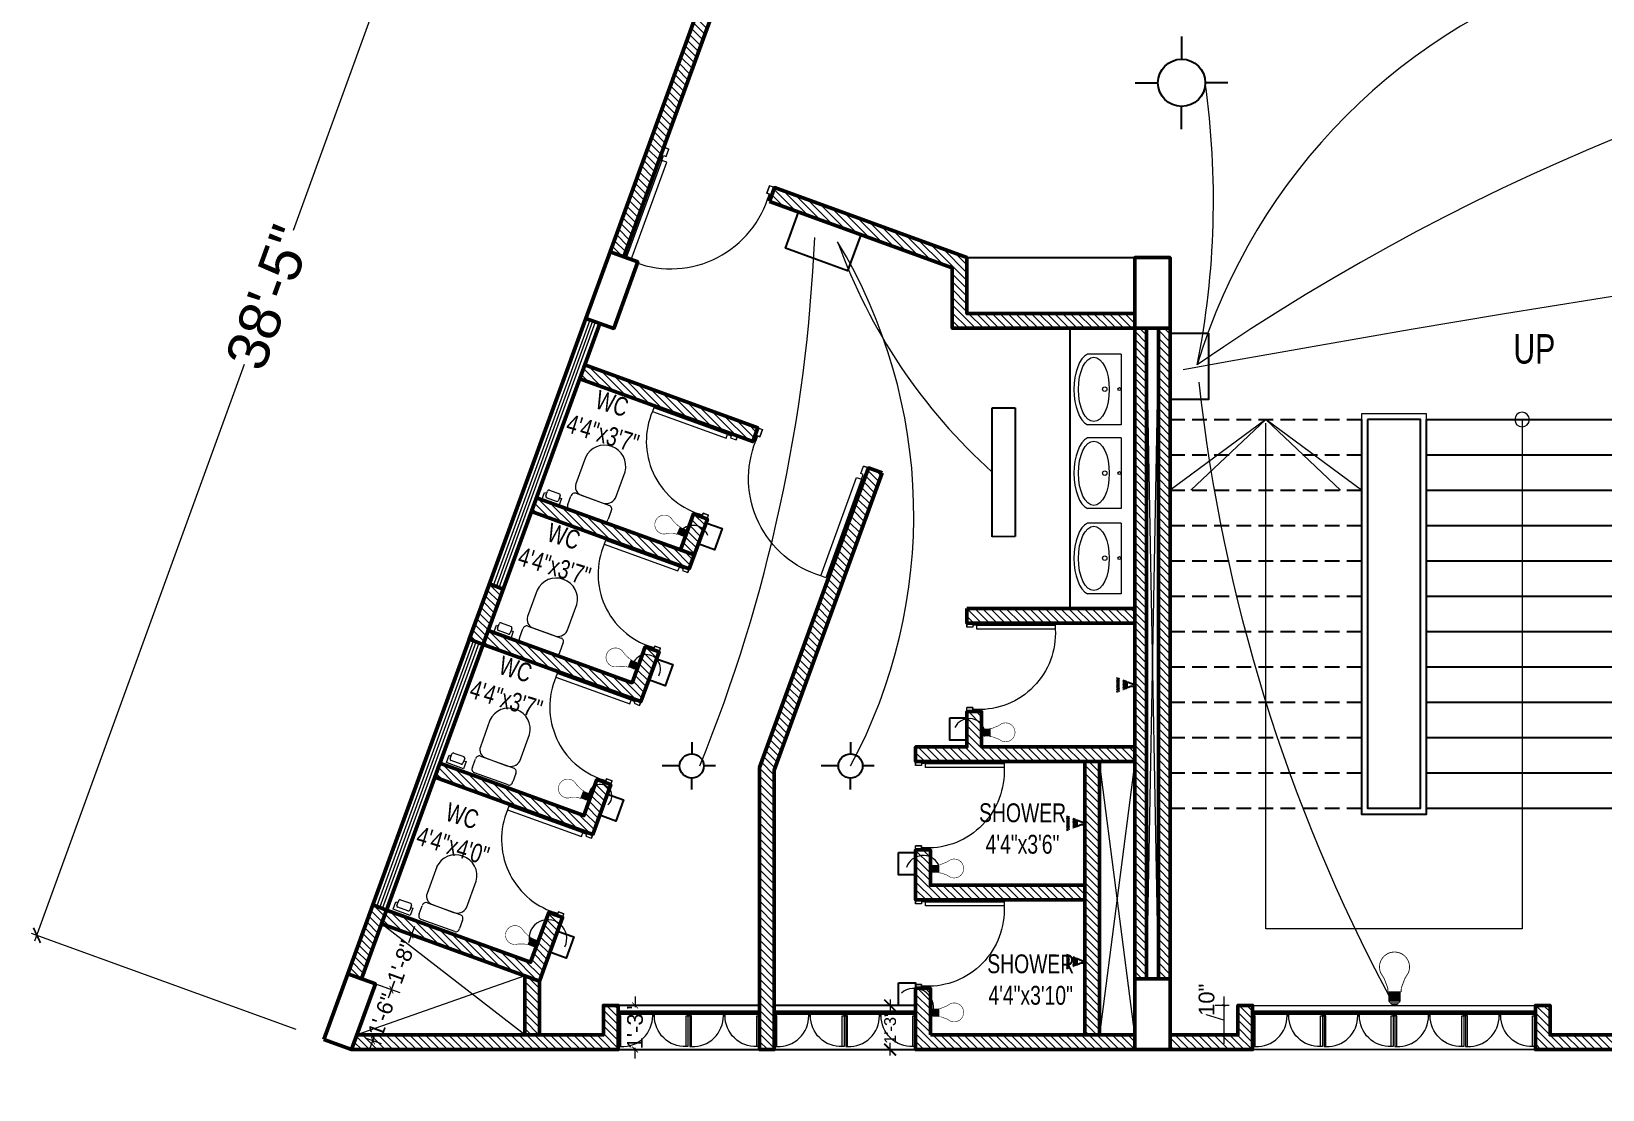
# Model space of a CAD drawing. Header units: inches. Extents: x -20263 to 10253, y -4567 to 3195.
# Drawn here: x -10883 to -10350, y 55 to 415 of the extents above; entities that cross this region are included whole.
import ezdxf

# ---------------------------------------------------------------- set-up
doc = ezdxf.new("R2010")
doc.units = ezdxf.units.IN
doc.header["$MEASUREMENT"] = 0
doc.linetypes.add('DASHED2', pattern=[0.375, 0.25, -0.125])
for name, color, linetype, lineweight in [('A-TEXT', 7, 'Continuous', 5), ('ar-DOOR-WOOD', 44, 'Continuous', 0), ('Dimension', 18, 'Continuous', 9), ('illustr-TOILET FIXTURE', 171, 'Continuous', 0), ('light wiring', 1, 'Continuous', 5), ('Main Wall', 250, 'Continuous', 13), ('window', 160, 'Continuous', 9)]:
    doc.layers.add(name, color=color, linetype=linetype, lineweight=lineweight)
for name, color, linetype in [('BOX', 7, 'Continuous'), ('Electrical Installation', 50, 'Continuous'), ('plug ins', 7, 'Continuous')]:
    doc.layers.add(name, color=color, linetype=linetype)
doc.layers.add('hatch brick', color=32, linetype='Continuous', lineweight=0, transparency=0.4)
doc.styles.add('SIMPLE', font='romantic.ttf')
doc.styles.get("Standard").update_dxf_attribs({"font": 'arial.ttf'})
doc.dimstyles.new('Architectural', dxfattribs={"dimtxt": 14, "dimasz": 4, "dimexe": 2, "dimexo": 10, "dimgap": 0.09, "dimtad": 0, "dimdec": 0, "dimzin": 0, "dimdsep": 46, "dimlunit": 4, "dimtxsty": 'Standard', "dimblk": 'ARCHTICK', "dimcen": 0.09, "dimdle": 2, "dimclrd": 256, "dimclre": 256, "dimclrt": 256, "dimadec": 0, "dimazin": 0, "dimtfac": 1, "dimtdec": 0, "dimtofl": 0, "dimtmove": 1, "dimatfit": 2, "dimfxl": 12, "dimtolj": 1, "dimtzin": 0, "dimlwd": -1, "dimlwe": -1, "dimarcsym": 0})
doc.dimstyles.new('Architectural small', dxfattribs={"dimtxt": 8, "dimasz": 2, "dimexe": 3, "dimexo": 3, "dimgap": 0.09, "dimtad": 0, "dimdec": 0, "dimzin": 0, "dimdsep": 46, "dimlunit": 4, "dimtxsty": 'Standard', "dimblk": 'ARCHTICK', "dimcen": 0.09, "dimdle": 3, "dimclrd": 6, "dimclre": 6, "dimclrt": 5, "dimadec": 0, "dimazin": 0, "dimtfac": 1, "dimtdec": 0, "dimtofl": 0, "dimtmove": 1, "dimatfit": 2, "dimfxl": 12, "dimtolj": 1, "dimtzin": 0, "dimlwd": 18, "dimlwe": 18, "dimarcsym": 0})

# ---------------------------------------------------------------- blocks, each defined once
blk = doc.blocks.new('_ArchTick')
at = {"color": 0, "linetype": 'ByBlock', "const_width": 0.15}
blk.add_lwpolyline([(-0.5, -0.5), (0.5, 0.5)], dxfattribs=at)
blk = doc.blocks.new('*D153')
at = {"layer": 'Defpoints', "color": 0, "transparency": 16777216}
for p in [(-10626.23, 505.57), (-10881.07, 107.56), (-10783.65, 72.18)]:
    blk.add_point(p, dxfattribs=at)
at = {"layer": 'Dimension', "transparency": 16777216}
for p, q in [((-10722.96, 542.84), (-10794.11, 346.94)), ((-10635.63, 508.99), (-10725.52, 541.64)), ((-10881.75, 105.68), (-10810.59, 301.58)), ((-10793.05, 75.59), (-10882.95, 108.24))]:
    blk.add_line(p, q, dxfattribs=at)
at = {"layer": 'Dimension', "transparency": 16777216, "xscale": 4, "yscale": 4, "zscale": 4}
for p, rotation in [((-10723.64, 540.96), 70.0371155130217), ((-10881.07, 107.56), 250.0371155130217)]:
    blk.add_blockref('_ArchTick', p, dxfattribs=dict(at, rotation=rotation))
at = {"layer": 'Dimension', "transparency": 16777216, "insert": (-10802.35, 324.26), "char_height": 14, "attachment_point": 5, "rotation": 70.0371}
blk.add_mtext('\\A1;38\'-5"', dxfattribs=at)
blk = doc.blocks.new('*D158')
at = {"layer": 'Defpoints', "color": 0, "transparency": 16777216}
for p in [(-10473.33, 83.76), (-10478.08, 73.76), (-10473.33, 73.76)]:
    blk.add_point(p, dxfattribs=at)
at = {"layer": 'Dimension', "color": 6, "lineweight": 18, "transparency": 16777216}
for p, q in [((-10478.08, 86.76), (-10478.08, 70.76)), ((-10483.94, 80.52), (-10483.94, 80.7)), ((-10478.08, 78.76), (-10483.94, 80.52)), ((-10476.33, 83.76), (-10481.08, 83.76)), ((-10476.33, 73.76), (-10481.08, 73.76))]:
    blk.add_line(p, q, dxfattribs=at)
for p, rotation in [((-10478.08, 83.76), 90), ((-10478.08, 73.76), 270)]:
    blk.add_blockref('_ArchTick', p, dxfattribs=dict(at, rotation=rotation))
at = {"layer": 'Dimension', "color": 5, "transparency": 16777216, "insert": (-10483.94, 85.67), "char_height": 8, "attachment_point": 5, "rotation": 90}
blk.add_mtext('\\A1;{\\H0.66667x;10"}', dxfattribs=at)
blk = doc.blocks.new('*D159')
at = {"layer": 'Defpoints', "color": 0, "transparency": 16777216}
for p in [(-10766.14, 91.09), (-10760.72, 89.12), (-10772.43, 73.76)]:
    blk.add_point(p, dxfattribs=at)
at = {"layer": 'Dimension', "color": 6, "lineweight": 18, "transparency": 16777216}
for p, q in [((-10759.69, 91.94), (-10761.5, 86.97)), ((-10763.32, 90.07), (-10757.9, 88.1)), ((-10769.61, 72.74), (-10764.19, 70.77)), ((-10768.03, 68.97), (-10766.23, 73.94))]:
    blk.add_line(p, q, dxfattribs=at)
at = {"layer": 'Dimension', "color": 6, "lineweight": 18, "transparency": 16777216, "xscale": 2, "yscale": 2, "zscale": 2}
for p, rotation in [((-10760.72, 89.12), 70.03895655909592), ((-10767.01, 71.79), 250.0389565590959)]:
    blk.add_blockref('_ArchTick', p, dxfattribs=dict(at, rotation=rotation))
at = {"layer": 'Dimension', "color": 5, "transparency": 16777216, "insert": (-10763.86, 80.46), "char_height": 8, "attachment_point": 5, "rotation": 70.039}
blk.add_mtext('\\A1;{\\H0.66667x;1\'-6"}', dxfattribs=at)
blk = doc.blocks.new('*D160')
at = {"layer": 'Defpoints', "color": 0, "transparency": 16777216}
for p in [(-10764.04, 111.47), (-10753.92, 107.79), (-10770.84, 92.8)]:
    blk.add_point(p, dxfattribs=at)
at = {"layer": 'Dimension', "color": 6, "lineweight": 18, "transparency": 16777216}
for p, q in [((-10761.22, 110.44), (-10751.1, 106.76)), ((-10752.9, 110.61), (-10754.95, 104.96)), ((-10768.02, 91.77), (-10757.9, 88.09)), ((-10761.74, 86.29), (-10759.69, 91.94))]:
    blk.add_line(p, q, dxfattribs=at)
at = {"layer": 'Dimension', "color": 6, "lineweight": 18, "transparency": 16777216, "xscale": 2, "yscale": 2, "zscale": 2}
for p, rotation in [((-10753.92, 107.79), 70.00234317512712), ((-10760.72, 89.11), 250.0023431751271)]:
    blk.add_blockref('_ArchTick', p, dxfattribs=dict(at, rotation=rotation))
at = {"layer": 'Dimension', "color": 5, "transparency": 16777216, "insert": (-10757.32, 98.45), "char_height": 8, "attachment_point": 5, "rotation": 70.0023}
blk.add_mtext('\\A1;{\\H0.66667x;1\'-8"}', dxfattribs=at)
blk = doc.blocks.new('DOOR_45')
at = {"layer": 'ar-DOOR-WOOD'}
for p, q in [((-11008.75, 15426.44), (-11008.75, 15424.44)), ((-10968.75, 15426.44), (-11008.75, 15426.44)), ((-11008.75, 15424.44), (-10968.75, 15424.44)), ((-10968.75, 15427.44), (-10963.75, 15427.44)), ((-10968.75, 15427.44), (-10968.75, 15426.44)), ((-10968.75, 15424.44), (-10968.75, 15426.44)), ((-10968.75, 15426.44), (-10966.75, 15426.44)), ((-10966.75, 15426.44), (-10966.75, 15425.44)), ((-10966.75, 15425.44), (-10963.75, 15425.44)), ((-10963.75, 15427.44), (-10963.75, 15425.44)), ((-10968.75, 15382.44), (-10968.75, 15383.44)), ((-10968.75, 15383.44), (-10966.75, 15383.44)), ((-10968.75, 15382.44), (-10963.75, 15382.44)), ((-10966.75, 15384.44), (-10963.75, 15384.44)), ((-10966.75, 15383.44), (-10966.75, 15384.44)), ((-10963.75, 15382.44), (-10963.75, 15384.44))]:
    blk.add_line(p, q, dxfattribs=at)
for points in [[(-10968.75, 15426.44), (-11008.75, 15426.44), (-11008.75, 15424.44), (-10968.75, 15424.44)], [(-10963.75, 15427.44), (-10968.75, 15427.44), (-10968.75, 15426.44), (-10966.75, 15426.44), (-10966.75, 15425.44), (-10963.75, 15425.44)], [(-10968.75, 15383.44), (-10968.75, 15382.44), (-10963.75, 15382.44), (-10963.75, 15384.44), (-10966.75, 15384.44), (-10966.75, 15383.44)]]:
    blk.add_lwpolyline(points, close=True, dxfattribs=at)
blk.add_arc((-10969.89, 15422.35), 38.92, 176.90834, 271.67702, dxfattribs=at)
blk = doc.blocks.new('T-FIX-027')
at = {"layer": 'illustr-TOILET FIXTURE'}
for p, q in [((-11843.84, 14568.89), (-11843.84, 14557.43)), ((-11843.84, 14568.89), (-11843.84, 14557.43)), ((-11843.84, 14568.89), (-11819.84, 14568.89)), ((-11843.84, 14568.89), (-11819.84, 14568.89)), ((-11819.84, 14568.89), (-11819.84, 14557.43)), ((-11819.84, 14568.89), (-11819.84, 14557.43))]:
    blk.add_line(p, q, dxfattribs=at)
for centre, radius in [((-11831.91, 14568.32), 0.508), ((-11831.91, 14568.32), 0.508), ((-11831.91, 14563.34), 0.762), ((-11831.91, 14563.34), 0.762)]:
    blk.add_circle(centre, radius, dxfattribs=at)
blk.add_ellipse((-11831.84, 14559.64), major_axis=(-10.93, 0), ratio=0.480383, dxfattribs=at)
blk.add_ellipse((-11831.84, 14559.64), major_axis=(-10.93, 0), ratio=0.480383, dxfattribs=at)
blk.add_ellipse((-11831.84, 14558.89), major_axis=(-12.37, 0), ratio=0.48498, start_param=6.528919, end_param=9.179045, dxfattribs=at)
blk.add_ellipse((-11831.84, 14558.89), major_axis=(-12.37, 0), ratio=0.48498, start_param=6.528919, end_param=9.179045, dxfattribs=at)
blk = doc.blocks.new('stair final')
for points in [[(82, 124), (82, -90), (-70, -90), (-70, 124)], [(-37.5, 124), (-37.5, -49), (49.5, -49), (49.5, 122.75)], [(17, 100), (49.5, 124), (82, 100)], [(24.2, 100), (49.5, 124)], [(49.5, 124), (75, 100)], [(82, -8), (82, -90)]]:
    blk.add_lwpolyline(points)
blk.add_lwpolyline([(-5, 126), (17, 126), (17, -10), (-5, -10)], close=True)
blk.add_circle((-37.5, 124), 2.49)
at = {"layer": 'BOX', "ltscale": 2000}
for p, q in [((-5, 124), (-70, 124)), ((-5, 112), (-70, 112)), ((-5, 100), (-70, 100)), ((-5, 88), (-70, 88)), ((-5, 76), (-70, 76)), ((-5, 64), (-70, 64)), ((-5, 52), (-70, 52)), ((-5, 40), (-70, 40)), ((-5, 28), (-70, 28)), ((-5, 16), (-70, 16)), ((-5, 4), (-70, 4)), ((-5, -8), (-70, -8)), ((0, -8), (-3, -8)), ((15, -8), (12, -8))]:
    blk.add_line(p, q, dxfattribs=at)
at = {"layer": 'BOX', "linetype": 'DASHED2', "ltscale": 20}
for p, q in [((82, 124), (17, 124)), ((82, 112), (17, 112)), ((82, 100), (17, 100)), ((82, 88), (17, 88)), ((82, 76), (17, 76)), ((82, 64), (17, 64)), ((82, 52), (17, 52)), ((82, 40), (17, 40)), ((82, 28), (17, 28)), ((82, 16), (17, 16)), ((82, 4), (17, 4)), ((82, -8), (17, -8))]:
    blk.add_line(p, q, dxfattribs=at)
at = {"layer": 'BOX', "ltscale": 2000}
for points in [[(17, 124), (17, -10), (-5, -10), (-5, 124)], [(-3, 124), (15, 124)]]:
    blk.add_lwpolyline(points, dxfattribs=at)
blk.add_lwpolyline([(15, 124), (15, -8), (-3, -8), (-3, 124)], close=True, dxfattribs=at)
blk = doc.blocks.new('wc')
at = {"linetype": 'Continuous'}
for p, q in [((17796.16, 10413.89), (17808.33, 10413.89)), ((17795.02, 10409.39), (17795.02, 10412.39)), ((17808.24, 10407.89), (17796.16, 10407.89)), ((17806.43, 10407.89), (17798.79, 10407.89)), ((17809.55, 10412.39), (17809.55, 10409.39)), ((17795.14, 10404.89), (17795.14, 10395.33)), ((17809.43, 10395.33), (17809.43, 10404.89)), ((17802.29, 10388.83), (17802.29, 10388.83))]:
    blk.add_line(p, q, dxfattribs=at)
for centre, radius, start, end in [((17796.22, 10412.67), 1.22, 92.839, 193.0763), ((17808.28, 10412.6), 1.29, 350.3937, 88.0376), ((17796.22, 10409.11), 1.22, 166.9235, 267.161), ((17798.7, 10404.28), 3.61, 88.6213, 170.3077), ((17806.43, 10404.89), 3, 0, 90), ((17808.21, 10409.24), 1.35, 271.2066, 6.2687), ((17802.2, 10395.91), 7.08, 184.6705, 270.7333), ((17802.38, 10395.91), 7.08, 269.2667, 355.3295)]:
    blk.add_arc(centre, radius, start, end, dxfattribs=at)
blk = doc.blocks.new('nap')
at = {"linetype": 'Continuous'}
for p, q in [((17810.88, 10410.98), (17810.88, 10413.6)), ((17810.88, 10413.6), (17817, 10413.6)), ((17817, 10413.6), (17817, 10410.98)), ((17811.65, 10410.98), (17810.88, 10410.98)), ((17811.65, 10410.19), (17811.65, 10411.93)), ((17812.15, 10412.43), (17815.76, 10412.43)), ((17815.76, 10409.69), (17812.15, 10409.69)), ((17816.26, 10411.93), (17816.26, 10410.19)), ((17817, 10410.98), (17816.26, 10410.98))]:
    blk.add_line(p, q, dxfattribs=at)
for centre, start, end in [((17812.15, 10411.93), 90, 180), ((17812.15, 10410.19), 180, 270), ((17815.76, 10411.93), 0, 90), ((17815.76, 10410.19), 270, 0)]:
    blk.add_arc(centre, 0.5, start, end, dxfattribs=at)
blk = doc.blocks.new('toilet stair block final')
h = blk.add_hatch()
h.set_pattern_fill('ANSI31', color=256, scale=15)
h.set_pattern_definition([(45, (1.7069, -4.6996), (-1.325825, 1.325825), [])])
h.paths.add_polyline_path([(145.14, -46.57), (150.14, -44.75), (150.14, -64.82), (145.14, -64.82)])
at = {"layer": 'hatch brick'}
h = blk.add_hatch(dxfattribs=at)
h.set_pattern_fill('ANSI31', color=256, scale=15)
h.paths.add_polyline_path([(85.96, 283.35), (116.45, 199.41), (121.15, 201.12), (90.63, 285.05)])
h = blk.add_hatch(dxfattribs=at)
h.set_pattern_fill('ANSI31', color=256, scale=15)
edge = h.paths.add_edge_path()
edge.add_line((67.04, 218.27), (65.33, 222.97))
edge.add_line((65.33, 222.97), (0, 199.18))
edge.add_line((0, 199.18), (0, 180.18))
edge.add_line((0, 180.18), (-57, 180.18))
edge.add_line((-57, 180.18), (-57, 175.18))
edge.add_line((-57, 175.18), (5, 175.18))
edge.add_line((5, 175.18), (5, 195.68))
edge.add_line((5, 195.68), (67.04, 218.27))
h = blk.add_hatch(dxfattribs=at)
h.set_pattern_fill('ANSI31', color=256, scale=15)
h.paths.add_polyline_path([(-233, 175.18), (-233, -45.82), (-229, -45.82), (-229, 175.18)])
h = blk.add_hatch(dxfattribs=at)
h.set_pattern_fill('ANSI31', color=256, scale=15)
h.set_pattern_definition([(45, (7, 0), (-1.325825, 1.325825), [])])
h.paths.add_polyline_path([(-225, 175.18), (-225, -45.82), (-221, -45.82), (-221, 175.18)])
h = blk.add_hatch(dxfattribs=at)
h.set_pattern_fill('ANSI31', color=256, scale=15)
h.set_pattern_definition([(45, (164, 0), (-1.325825, 1.325825), [])])
h.paths.add_polyline_path([(-69, 175.18), (-69, -45.82), (-65, -45.82), (-65, 175.18)])
h = blk.add_hatch(dxfattribs=at)
h.set_pattern_fill('ANSI31', color=256, scale=15)
h.paths.add_polyline_path([(-61, 175.18), (-61, -45.82), (-57, -45.82), (-57, 175.18)])
h = blk.add_hatch(dxfattribs=at)
h.set_pattern_fill('ANSI31', color=256, scale=15)
h.set_pattern_definition([(45, (-1.4041, 77.1201), (-1.325825, 1.325825), [])])
h.paths.add_polyline_path([(131.46, 158.06), (72.72, 136.72), (71.01, 141.42), (129.75, 162.76)])
h = blk.add_hatch(dxfattribs=at)
h.set_pattern_fill('ANSI31', color=256, scale=15)
edge = h.paths.add_edge_path()
edge.add_line((28.72, 126.06), (33.42, 127.77))
edge.add_line((33.42, 127.77), (70.4, 25.94))
edge.add_line((70.4, 25.94), (70.4, -69.82))
edge.add_line((70.4, -69.82), (65.4, -69.82))
edge.add_line((65.4, -69.82), (65.4, 25.06))
edge.add_line((65.4, 25.06), (28.72, 126.06))
h = blk.add_hatch(dxfattribs=at)
h.set_pattern_fill('ANSI31', color=256, scale=15)
h.set_pattern_definition([(45, (-1.0627, 76.1802), (-1.325825, 1.325825), [])])
edge = h.paths.add_edge_path()
edge.add_line((94.28, 93.48), (88.13, 110.4))
edge.add_line((88.13, 110.4), (92.83, 112.11))
edge.add_line((92.83, 112.11), (97.27, 99.88))
edge.add_line((97.27, 99.88), (146.14, 117.64))
edge.add_line((146.14, 117.64), (147.85, 112.94))
edge.add_line((147.85, 112.94), (94.28, 93.48))
h = blk.add_hatch(dxfattribs=at)
h.set_pattern_fill('ANSI31', color=256, scale=15)
h.set_pattern_definition([(45, (-56625.152, -18759.7349), (-1.325825215, 1.325825215), [])])
edge = h.paths.add_edge_path()
edge.add_line((157.41, 86.62), (162.11, 88.33))
edge.add_line((162.11, 88.33), (168.94, 69.53))
edge.add_line((168.94, 69.53), (164.23, 67.82))
edge.add_line((164.23, 67.82), (157.4, 86.62))
h = blk.add_hatch(dxfattribs=at)
h.set_pattern_fill('ANSI31', color=256, scale=15)
h.paths.add_polyline_path([(0, 80), (0, 75), (-57, 75), (-57, 80)])
h = blk.add_hatch(dxfattribs=at)
h.set_pattern_fill('ANSI31', color=256, scale=15)
h.set_pattern_definition([(45, (15.3236, 31.0638), (-1.325825, 1.325825), [])])
edge = h.paths.add_edge_path()
edge.add_line((110.66, 48.37), (104.52, 65.29))
edge.add_line((104.52, 65.29), (109.22, 66.99))
edge.add_line((109.22, 66.99), (113.66, 54.77))
edge.add_line((113.66, 54.77), (162.52, 72.52))
edge.add_line((162.52, 72.52), (164.23, 67.82))
edge.add_line((164.23, 67.82), (110.66, 48.37))
h = blk.add_hatch(dxfattribs=at)
h.set_pattern_fill('ANSI31', color=256, scale=15)
h.paths.add_polyline_path([(0, 28), (-57, 28), (-57, 33), (-5, 33), (-5, 45), (0, 45), (0, 33), (17.4, 33), (17.4, 28)])
h = blk.add_hatch(dxfattribs=at)
h.set_pattern_fill('ANSI31', color=256, scale=15)
h.paths.add_polyline_path([(-45, -64.82), (-40, -64.82), (-40, 28), (-45, 28)])
h = blk.add_hatch(dxfattribs=at)
h.set_pattern_fill('ANSI31', color=256, scale=15)
h.set_pattern_definition([(45, (15.3236, 31.0638), (-1.325825, 1.325825), [])])
h.paths.add_polyline_path([(125.34, 7.95), (120.9, 20.17), (125.6, 21.88), (130.04, 9.66), (178.91, 27.41), (180.62, 22.71), (127.05, 3.25)])
h = blk.add_hatch(dxfattribs=at)
h.set_pattern_fill('ANSI31', color=256, scale=15)
h.set_pattern_definition([(45, (17.4023, 0), (-1.325825, 1.325825), [])])
h.paths.add_polyline_path([(-40, -14), (12.4, -14), (12.4, -2), (17.4, -2), (17.4, -19), (-40, -19)])
h = blk.add_hatch(dxfattribs=at)
h.set_pattern_fill('ANSI31', color=256, scale=15)
h.paths.add_polyline_path([(201.71, -20.7), (197.01, -22.41), (205.51, -45.81), (210.21, -44.1)])
h = blk.add_hatch(dxfattribs=at)
h.set_pattern_fill('ANSI31', color=256, scale=15)
h.set_pattern_definition([(45, (33.4168, -18.7522), (-1.325825, 1.325825), [])])
h.paths.add_polyline_path([(143.44, -41.87), (137.29, -24.95), (141.99, -23.24), (148.14, -40.16), (197.01, -22.41), (198.72, -27.11), (145.14, -46.57)])
h = blk.add_hatch(dxfattribs=at)
h.set_pattern_fill('ANSI31', color=256, scale=15)
h.paths.add_polyline_path([(12.4, -64.82), (0, -64.82), (-57, -64.82), (-57, -69.82), (17.4, -69.82), (17.4, -49), (12.4, -49)])
h = blk.add_hatch(dxfattribs=at)
h.set_pattern_fill('ANSI31', color=256, scale=15)
h.paths.add_polyline_path([(-193, -64.82), (-193, -54.82), (-198, -54.82), (-198, -64.82), (-221, -64.82), (-221, -69.82), (-193, -69.82)])
h = blk.add_hatch(dxfattribs=at)
h.set_pattern_fill('ANSI31', color=256, scale=15)
h.paths.add_polyline_path([(-97, -64.82), (-97, -69.82), (-69, -69.82), (-69, -64.82), (-92, -64.82), (-92, -54.82), (-97, -54.82)])
h = blk.add_hatch(dxfattribs=at)
h.set_pattern_fill('ANSI31', color=256, scale=15)
h.paths.add_polyline_path([(118.4, -54.82), (123.4, -54.82), (123.4, -64.82), (207.11, -64.82), (208.92, -69.82), (118.4, -69.82)])
for points in [[(-62, 367), (-62, 362), (57.4, 362), (85.96, 283.35)], [(90.63, 285.05), (60.9, 367), (-57, 367)], [(-229, 175.18), (-225, -45.82)], [(-229, -45.82), (-225, 175.18)], [(-65, -45.82), (-61, 175.18)], [(-65, 175.18), (-61, -45.82)], [(-57, 28), (-45, -64.82)], [(-57, -64.82), (-45, 28)], [(150.14, -64.82), (198.72, -27.11)], [(150.14, -44.75), (207.11, -64.82)]]:
    blk.add_lwpolyline(points)
at = {"color": 0, "lineweight": 50}
for points in [[(85.96, 283.35), (116.45, 199.41), (121.15, 201.12), (90.63, 285.05), (85.96, 283.35)], [(67.04, 218.27), (65.33, 222.97), (0, 199.18), (0, 180.18), (-57, 180.18), (-57, 175.18), (5, 175.18), (5, 195.68), (67.04, 218.27)], [(124.63, 176.85), (197.01, -22.41), (201.71, -20.7), (129.33, 178.56)], [(28.72, 126.06), (33.42, 127.77), (70.4, 25.94), (70.4, -69.82), (65.4, -69.82), (65.4, 25.06), (28.72, 126.06)], [(94.28, 93.48), (88.13, 110.4), (92.83, 112.11), (97.27, 99.88), (146.14, 117.64), (147.85, 112.94), (94.28, 93.48), (94.28, 93.48)], [(157.41, 86.62), (162.11, 88.33), (168.94, 69.53), (164.23, 67.82), (157.4, 86.62)], [(0, 80), (0, 75), (-57, 75), (-57, 80), (0, 80)], [(110.66, 48.37), (104.52, 65.29), (109.22, 66.99), (113.66, 54.77), (162.52, 72.52), (164.23, 67.82), (110.66, 48.37), (110.66, 48.37)], [(0, 28), (-57, 28), (-57, 33), (-5, 33), (-5, 45), (0, 45), (0, 33), (17.4, 33), (17.4, 28), (0, 28)], [(125.34, 7.95), (120.9, 20.17), (125.6, 21.88), (130.04, 9.66), (178.91, 27.41), (180.62, 22.71), (127.05, 3.25), (125.34, 7.95)], [(143.44, -41.87), (137.29, -24.95), (141.99, -23.24), (148.14, -40.16), (197.01, -22.41), (198.72, -27.11), (145.14, -46.57), (143.44, -41.87)], [(12.4, -64.82), (0, -64.82), (0, -64.82), (-57, -64.82), (-57, -69.82), (17.4, -69.82), (17.4, -69.82), (17.4, -49), (12.4, -49), (12.4, -64.82)]]:
    blk.add_lwpolyline(points, dxfattribs=at)
at = {"color": 1, "lineweight": 50}
blk.add_lwpolyline([(-57, 175.18), (-69, 175.18), (-69, 199.18), (-57, 199.18), (-57, 175.18)], dxfattribs=at)
for points in [[(129.33, 178.56), (121.14, 201.12), (111.74, 197.7), (119.93, 175.15)], [(218.32, -66.4), (210.21, -44.07), (200.81, -47.49), (208.92, -69.82)]]:
    blk.add_lwpolyline(points, close=True, dxfattribs=at)
at = {"color": 0, "lineweight": 50}
for points in [[(-61, 175.18), (-61, -45.82), (-57, -45.82), (-57, 175.18)], [(131.46, 158.06), (72.72, 136.72), (71.01, 141.42), (129.75, 162.76)], [(147.85, 112.94), (94.28, 93.48), (92.57, 98.18), (146.14, 117.64)], [(-45, -64.82), (-40, -64.82), (-40, 28), (-45, 28)], [(-40, -14), (12.4, -14), (12.4, -2), (17.4, -2), (17.4, -19), (-40, -19)], [(201.71, -20.7), (197.01, -22.41), (205.51, -45.81), (210.21, -44.1)], [(145.14, -46.57), (150.14, -44.75), (150.14, -64.82), (145.14, -64.82)], [(-193, -64.82), (-193, -54.82), (-198, -54.82), (-198, -64.82), (-221, -64.82), (-221, -69.82), (-193, -69.82)], [(-97, -64.82), (-97, -69.82), (-69, -69.82), (-69, -64.82), (-92, -64.82), (-92, -54.82), (-97, -54.82)], [(118.4, -54.82), (118.4, -54.82), (123.4, -54.82), (123.4, -64.82), (207.11, -64.82), (208.92, -69.82), (118.4, -69.82)]]:
    blk.add_lwpolyline(points, close=True, dxfattribs=at)
blk.add_lwpolyline([(-193, -69.82), (-97, -69.82), (-97, -54.82), (-193, -54.82)], close=True)
at = {"layer": 'BOX', "ltscale": 2000}
for p, q in [((0, 199.18), (-57, 199.18)), ((-57, 175.18), (-57, 80.18)), ((-35, 175.18), (-35, 80.18))]:
    blk.add_line(p, q, dxfattribs=at)
for points in [[(65.4, -69.82), (17.4, -69.82), (17.4, -54.82), (65.4, -54.82)], [(118.4, -69.82), (70.4, -69.82), (70.4, -54.82), (118.4, -54.82)]]:
    blk.add_lwpolyline(points, close=True, dxfattribs=at)
at = {"layer": 'Main Wall', "color": 1, "lineweight": 50}
for points in [[(-233, 175.18), (-221, 175.18), (-221, 199.18), (-233, 199.18), (-233, 175.18)], [(-233, -69.82), (-221, -69.82), (-221, -45.82), (-233, -45.82), (-233, -69.82)], [(-69, -69.82), (-57, -69.82), (-57, -45.82), (-69, -45.82), (-69, -69.82)]]:
    blk.add_lwpolyline(points, dxfattribs=at)
at = {"layer": 'Main Wall', "color": 0, "lineweight": 50}
for points in [[(-233, 175.18), (-233, -45.82), (-229, -45.82), (-229, 175.18)], [(-225, 175.18), (-225, -45.82), (-221, -45.82), (-221, 175.18)], [(-69, 175.18), (-69, -45.82), (-65, -45.82), (-65, 175.18)]]:
    blk.add_lwpolyline(points, close=True, dxfattribs=at)
at = {"layer": 'window', "ltscale": 2000}
for points in [[(158.82, 87.14), (126.05, 177.37)], [(159.76, 87.48), (126.98, 177.71)], [(160.7, 87.82), (127.92, 178.05)], [(198.42, -21.9), (165.65, 68.34)], [(199.36, -21.55), (166.59, 68.68)], [(200.3, -21.21), (167.53, 69.02)]]:
    blk.add_lwpolyline(points, dxfattribs=at)
at = {"extrusion": (0, 0, -1)}
for p, xscale, yscale, zscale, rotation in [((16117.31, 4701.45), 0.8888892124533201, 0.8888892124533201, -0.8888892124533201, 69.99006771556789), ((3281.08, -12023.71), 0.6666666666666669, 0.6666666666666669, -0.6666666666666669, 340.0389565718659), ((3264.7, -12068.82), 0.6666666666666669, 0.6666666666666669, -0.6666666666666669, 340.0389565718659), ((3248.31, -12113.94), 0.6666666666666669, 0.6666666666666669, -0.6666666666666669, 340.0389565718659), ((3231.93, -12159.05), 0.6666666666666669, 0.6666666666666669, -0.6666666666666669, 340.0389565718659)]:
    blk.add_blockref('DOOR_45', p, dxfattribs=dict(at, xscale=xscale, yscale=yscale, zscale=zscale, rotation=rotation))
blk.add_blockref('stair final', (-151, 20.18))
at = {"extrusion": (0, 0, -1), "zscale": -1, "rotation": 160.0389565718658}
for name, p in [('wc', (20158.79, 3822.37)), ('nap', (20157.38, 3822.57)), ('wc', (20142.41, 3777.25)), ('nap', (20141, 3777.46)), ('wc', (20126.36, 3733.08)), ('nap', (20124.95, 3733.28)), ('wc', (20108.27, 3683.26)), ('nap', (20106.86, 3683.46))]:
    blk.add_blockref(name, p, dxfattribs=at)
at = {"xscale": 0.666666606798147, "yscale": 0.666666606798147, "zscale": 0.666666606798147}
for p in [(7309.17, -10209.96), (7326.57, -10256.96), (7326.57, -10303.96)]:
    blk.add_blockref('DOOR_45', p, dxfattribs=at)
at = {"layer": 'illustr-TOILET FIXTURE', "extrusion": (0, 0, -1), "zscale": -1, "rotation": 270}
for p in [(-14516.54, -11677.4), (-14516.54, -11705.92), (-14516.54, -11734.81)]:
    blk.add_blockref('T-FIX-027', p, dxfattribs=at)
at = {"layer": 'Main Wall', "xscale": 0.888888888888914, "yscale": 0.888888888888914, "zscale": 0.888888888888914, "rotation": 109.9621850072985}
blk.add_blockref('DOOR_45', (9595.65, 13969.5), dxfattribs=at)
blk = doc.blocks.new('DOOR_40')
at = {"layer": 'ar-DOOR-WOOD'}
for p, q in [((-11029.1, 15421.4), (-11064.1, 15421.4)), ((-11064.1, 15421.4), (-11064.1, 15419.4)), ((-11064.1, 15419.4), (-11029.1, 15419.4)), ((-11029.1, 15422.4), (-11024.1, 15422.4)), ((-11029.1, 15422.4), (-11029.1, 15421.4)), ((-11029.1, 15419.4), (-11029.1, 15421.4)), ((-11029.1, 15421.4), (-11027.1, 15421.4)), ((-11027.1, 15421.4), (-11027.1, 15420.4)), ((-11027.1, 15420.4), (-11024.1, 15420.4)), ((-11024.1, 15422.4), (-11024.1, 15420.4)), ((-11029.1, 15383.4), (-11027.1, 15383.4)), ((-11029.1, 15382.4), (-11029.1, 15383.4)), ((-11029.1, 15382.4), (-11024.1, 15382.4)), ((-11027.1, 15383.4), (-11027.1, 15384.4)), ((-11027.1, 15384.4), (-11024.1, 15384.4)), ((-11024.1, 15382.4), (-11024.1, 15384.4))]:
    blk.add_line(p, q, dxfattribs=at)
blk.add_arc((-11029.4, 15418.2), 34.8, 178.03, 270.3561, dxfattribs=at)
blk = doc.blocks.new('ftt')
at = {"layer": 'plug ins', "linetype": 'Continuous'}
for p, q in [((76688.16, 107266.81), (76688.07, 107267.06)), ((76688.16, 107266.81), (76688.07, 107267.06)), ((76688.3, 107266.45), (76688.2, 107266.7)), ((76688.3, 107266.45), (76688.2, 107266.7)), ((76688.44, 107266.09), (76688.34, 107266.34)), ((76688.44, 107266.09), (76688.34, 107266.34)), ((76688.77, 107266.81), (76688.7, 107267.06)), ((76688.87, 107266.45), (76688.8, 107266.7)), ((76688.98, 107264.67), (76688.89, 107264.92)), ((76688.98, 107264.67), (76688.89, 107264.92)), ((76688.97, 107266.09), (76688.9, 107266.34)), ((76689.34, 107266.81), (76689.3, 107267.06)), ((76689.37, 107264.67), (76689.3, 107264.92)), ((76689.41, 107266.45), (76689.36, 107266.7)), ((76689.47, 107266.09), (76689.43, 107266.34)), ((76689.74, 107264.67), (76689.69, 107264.92)), ((76689.9, 107266.81), (76689.87, 107267.06)), ((76689.93, 107266.45), (76689.91, 107266.7)), ((76689.96, 107266.09), (76689.94, 107266.34)), ((76690.09, 107264.67), (76690.07, 107264.92)), ((76690.44, 107266.81), (76690.44, 107267.06)), ((76690.44, 107266.45), (76690.44, 107266.7)), ((76690.44, 107266.09), (76690.44, 107266.34)), ((76690.44, 107264.67), (76690.44, 107264.92)), ((76690.79, 107264.67), (76690.81, 107264.92)), ((76690.92, 107266.09), (76690.94, 107266.34)), ((76690.95, 107266.45), (76690.98, 107266.7)), ((76690.99, 107266.81), (76691.01, 107267.06)), ((76691.14, 107264.67), (76691.19, 107264.92)), ((76691.41, 107266.09), (76691.46, 107266.34)), ((76691.48, 107266.45), (76691.52, 107266.7)), ((76691.51, 107264.67), (76691.58, 107264.92)), ((76691.54, 107266.81), (76691.59, 107267.06)), ((76691.9, 107264.67), (76691.99, 107264.92)), ((76691.91, 107266.09), (76691.98, 107266.34)), ((76692.01, 107266.45), (76692.09, 107266.7)), ((76692.12, 107266.81), (76692.19, 107267.06)), ((76692.45, 107266.09), (76692.54, 107266.34)), ((76692.58, 107266.45), (76692.68, 107266.7)), ((76692.72, 107266.81), (76692.82, 107267.06)), ((76689.12, 107264.31), (76689.02, 107264.56)), ((76689.12, 107264.31), (76689.02, 107264.56)), ((76689.26, 107263.95), (76689.16, 107264.2)), ((76689.26, 107263.95), (76689.16, 107264.2)), ((76689.39, 107263.6), (76689.3, 107263.85)), ((76689.39, 107263.6), (76689.3, 107263.85)), ((76689.47, 107264.31), (76689.4, 107264.56)), ((76689.44, 107263.47), (76691.44, 107263.47)), ((76690.06, 107261.85), (76689.44, 107263.47)), ((76690.06, 107261.85), (76689.44, 107263.47)), ((76690.06, 107261.85), (76689.44, 107263.47)), ((76689.57, 107263.95), (76689.5, 107264.2)), ((76689.67, 107263.6), (76689.6, 107263.85)), ((76689.8, 107264.31), (76689.76, 107264.56)), ((76689.87, 107263.95), (76689.82, 107264.2)), ((76689.93, 107263.6), (76689.89, 107263.85)), ((76690.06, 107261.85), (76690.06, 107260.87)), ((76690.12, 107264.31), (76690.1, 107264.56)), ((76690.16, 107263.95), (76690.13, 107264.2)), ((76690.19, 107263.6), (76690.17, 107263.85)), ((76690.44, 107264.31), (76690.44, 107264.56)), ((76690.44, 107263.95), (76690.44, 107264.2)), ((76690.44, 107263.6), (76690.44, 107263.85)), ((76690.69, 107263.6), (76690.71, 107263.85)), ((76690.72, 107263.95), (76690.74, 107264.2)), ((76690.75, 107264.31), (76690.78, 107264.56)), ((76690.81, 107261.85), (76691.44, 107263.47)), ((76690.81, 107261.85), (76690.81, 107260.87)), ((76690.94, 107263.6), (76690.99, 107263.85)), ((76691.01, 107263.95), (76691.06, 107264.2)), ((76691.08, 107264.31), (76691.12, 107264.56)), ((76691.21, 107263.6), (76691.28, 107263.85)), ((76691.31, 107263.95), (76691.38, 107264.2)), ((76691.41, 107264.31), (76691.48, 107264.56)), ((76691.48, 107263.6), (76691.58, 107263.85)), ((76691.62, 107263.95), (76691.72, 107264.2)), ((76691.76, 107264.31), (76691.85, 107264.56))]:
    blk.add_line(p, q, dxfattribs=at)
blk = doc.blocks.new('drter')
at = {"layer": 'plug ins', "rotation": 90}
blk.add_blockref('ftt', (183966.31, 30586.27), dxfattribs=at)
blk = doc.blocks.new('*D148')
at = {"layer": 'Defpoints', "color": 0, "transparency": 16777216}
for p in [(-10683.73, 83.76), (-10683.73, 68.76), (-10677.99, 68.76)]:
    blk.add_point(p, dxfattribs=at)
at = {"layer": 'Dimension', "color": 6, "lineweight": 18, "transparency": 16777216}
for p, q in [((-10677.99, 86.76), (-10677.99, 83.19)), ((-10680.73, 83.76), (-10674.99, 83.76)), ((-10680.73, 68.76), (-10674.99, 68.76)), ((-10677.99, 65.76), (-10677.99, 69.33))]:
    blk.add_line(p, q, dxfattribs=at)
at = {"layer": 'Dimension', "color": 6, "lineweight": 18, "transparency": 16777216, "xscale": 2, "yscale": 2, "zscale": 2}
for p, rotation in [((-10677.99, 83.76), 90), ((-10677.99, 68.76), 270)]:
    blk.add_blockref('_ArchTick', p, dxfattribs=dict(at, rotation=rotation))
at = {"layer": 'Dimension', "color": 5, "transparency": 16777216, "insert": (-10677.99, 76.26), "char_height": 8, "attachment_point": 5, "rotation": 90}
blk.add_mtext('\\A1;{\\H0.66667x;1\'-3"}', dxfattribs=at)
blk = doc.blocks.new('*D149')
at = {"layer": 'Defpoints', "color": 0, "transparency": 16777216}
for p in [(-10582.73, 83.76), (-10591.39, 68.76), (-10582.73, 68.76)]:
    blk.add_point(p, dxfattribs=at)
at = {"layer": 'Dimension', "transparency": 16777216}
for p, q in [((-10591.39, 85.76), (-10591.39, 81.48)), ((-10592.73, 83.76), (-10593.39, 83.76)), ((-10591.39, 66.76), (-10591.39, 71.04)), ((-10592.73, 68.76), (-10593.39, 68.76))]:
    blk.add_line(p, q, dxfattribs=at)
at = {"layer": 'Dimension', "transparency": 16777216, "xscale": 4, "yscale": 4, "zscale": 4}
for p, rotation in [((-10591.39, 83.76), 90), ((-10591.39, 68.76), 270)]:
    blk.add_blockref('_ArchTick', p, dxfattribs=dict(at, rotation=rotation))
at = {"layer": 'Dimension', "transparency": 16777216, "insert": (-10591.39, 76.26), "char_height": 14, "attachment_point": 5, "rotation": 90}
blk.add_mtext('\\A1;{\\H0.28571x;1\'-3"}', dxfattribs=at)
blk = doc.blocks.new('LED')
for p, q in [((-12.1, -25.6), (11.9, -25.6)), ((-11.6, -7.7), (11.7, -7.7)), ((-11.6, -11), (11.7, -9.6)), ((-11.6, -13.3), (11.7, -11.8)), ((-11.5, -15.5), (11.8, -14.1)), ((-11.3, -17.8), (11.9, -16.3)), ((-11.2, -20), (12.1, -18.6)), ((-11.2, -22.2), (12.1, -20.8)), ((-11.2, -24.5), (12.1, -23.1))]:
    blk.add_line(p, q)
at = {"lineweight": 9}
blk.add_line((7.8, -3.1), (-7.8, -3.1), dxfattribs=at)
for points, const_width in [([(5.3, 0), (5.4, 0), (5.7, 0), (6.1, -0.1), (6.6, -0.3), (7, -0.6), (7.2, -0.9), (7.4, -1.2), (7.5, -1.5), (7.7, -2), (7.7, -2.5), (7.8, -3.1), (7.7, -2.5), (7.7, -2), (7.5, -1.5), (7.4, -1.2), (7.2, -0.9), (7, -0.6), (6.6, -0.3), (6.1, -0.1), (5.7, 0), (5.4, 0), (5.3, 0), (-5.3, 0), (-5.4, 0), (-5.5, 0), (-5.8, 0), (-6.1, -0.1), (-6.4, -0.2), (-6.7, -0.5), (-7, -0.7), (-7.3, -1.1), (-7.6, -1.7), (-7.7, -2.3), (-7.8, -3.1), (-7.8, -3.1), (-7.9, -3.2), (-8.1, -3.2), (-8.3, -3.3), (-8.9, -3.6), (-9.6, -4.1), (-10.3, -4.7), (-11, -5.4), (-11.2, -5.9), (-11.4, -6.4), (-11.6, -7), (-11.6, -7.7), (-12.2, -7.7), (-12.1, -26)], 2), ([(-5.3, 0), (-5.4, 0), (-5.5, 0), (-5.8, 0), (-6.1, -0.1), (-6.4, -0.2), (-6.7, -0.5), (-7, -0.7), (-7.3, -1.1), (-7.6, -1.7), (-7.7, -2.3), (-7.8, -3.1)], 1), ([(-0.1, -111.1), (-0.2, -111.1), (-1, -111.1), (-1.8, -111.1), (-2.6, -111.1), (-3.4, -111), (-4.2, -110.9), (-5, -110.8), (-5.8, -110.6), (-6.6, -110.5), (-7.4, -110.3), (-8.1, -110.1), (-8.9, -109.9), (-9.6, -109.7), (-10.4, -109.5), (-11.1, -109.2), (-11.8, -108.9), (-12.5, -108.7), (-13.2, -108.3), (-13.9, -108), (-14.6, -107.7), (-15.3, -107.3), (-16, -106.9), (-16.6, -106.6), (-17.3, -106.2), (-17.9, -105.7), (-18.5, -105.3), (-19.2, -104.8), (-19.8, -104.4), (-20.4, -103.9), (-20.9, -103.4), (-21.5, -102.9), (-22.1, -102.4), (-22.6, -101.9), (-23.1, -101.3), (-23.7, -100.8), (-24.2, -100.2), (-24.6, -99.6), (-25.1, -99), (-25.6, -98.4), (-26, -97.8), (-26.5, -97.2), (-26.9, -96.5), (-27.3, -95.9), (-27.7, -95.2), (-28.1, -94.6), (-28.4, -93.9), (-28.8, -93.2), (-29.1, -92.5), (-29.4, -91.8), (-29.7, -91.1), (-30, -90.4), (-30.2, -89.6), (-30.5, -88.9), (-30.7, -88.1), (-30.9, -87.4), (-31.1, -86.6), (-31.2, -85.9), (-31.4, -85.1), (-31.5, -84.3), (-31.6, -83.5), (-31.7, -82.7), (-31.8, -81.9), (-31.8, -81.1), (-31.9, -80.3), (-31.9, -79.5), (-31.9, -78.2), (-31.8, -77), (-31.7, -75.8), (-31.5, -74.6), (-31.3, -73.4), (-31.1, -72.2), (-30.8, -71.1), (-30.4, -69.9), (-30, -68.8), (-29.6, -67.7), (-29.2, -66.6), (-22.1, -55), (-14.6, -35.3), (-14.1, -29.7), (-14.1, -27.1), (-12.1, -25.6)], 1.8), ([(-0.1, -111.1), (0, -111.1), (0.8, -111.1), (1.6, -111.1), (2.5, -111.1), (3.3, -111), (4, -110.9), (4.8, -110.8), (5.6, -110.6), (6.4, -110.5), (7.2, -110.3), (7.9, -110.1), (8.7, -109.9), (9.4, -109.7), (10.2, -109.5), (10.9, -109.2), (11.6, -108.9), (12.3, -108.7), (13, -108.3), (13.7, -108), (14.4, -107.7), (15.1, -107.3), (15.8, -106.9), (16.4, -106.6), (17.1, -106.2), (17.7, -105.7), (18.3, -105.3), (19, -104.8), (19.6, -104.4), (20.2, -103.9), (20.7, -103.4), (21.3, -102.9), (21.9, -102.4), (22.4, -101.9), (22.9, -101.3), (23.5, -100.8), (24, -100.2), (24.5, -99.6), (24.9, -99), (25.4, -98.4), (25.8, -97.8), (26.3, -97.2), (26.7, -96.5), (27.1, -95.9), (27.5, -95.2), (27.9, -94.6), (28.2, -93.9), (28.6, -93.2), (28.9, -92.5), (29.2, -91.8), (29.5, -91.1), (29.8, -90.4), (30, -89.6), (30.3, -88.9), (30.5, -88.1), (30.7, -87.4), (30.9, -86.6), (31, -85.9), (31.2, -85.1), (31.3, -84.3), (31.4, -83.5), (31.5, -82.7), (31.6, -81.9), (31.6, -81.1), (31.7, -80.3), (31.7, -79.5), (31.7, -78.2), (31.6, -77), (31.5, -75.8), (31.3, -74.6), (31.1, -73.4), (30.9, -72.2), (30.6, -71.1), (30.2, -69.9), (29.9, -68.8), (29.4, -67.7), (29, -66.6), (21.9, -55), (14.4, -35.3), (13.9, -29.7), (13.9, -27.1), (11.9, -25.6)], 1.8), ([(11.9, -26.1), (11.9, -7.7), (11.7, -7.7), (11.6, -7), (11.4, -6.4), (11.2, -5.9), (11, -5.4), (10.3, -4.7), (9.6, -4.1), (8.9, -3.6), (8.3, -3.3), (7.9, -3.2), (7.8, -3.1), (7.8, -3.1)], 2)]:
    blk.add_lwpolyline(points, dxfattribs=dict(const_width=const_width))
at = {"color": 7, "lineweight": 20}
blk.add_open_spline([(-9.8, -25.6), (-9.8, -25.6), (9.4, -25.6), (9.4, -25.6)], degree=3, dxfattribs=at)

msp = doc.modelspace()

# ---------------------------------------------------------------- linework, layer by layer
at = {"color": 30, "true_color": 0xf8991e}
for p, q in [((-10492.425, 412.86), (-10492.425, 405.173)), ((-10508.146, 397.139), (-10500.459, 397.139)), ((-10476.704, 397.139), (-10484.391, 397.139)), ((-10492.425, 381.418), (-10492.425, 389.105)), ((-10658.747, 173.128), (-10658.747, 169.199)), ((-10604.853, 173.128), (-10604.853, 169.199)), ((-10662.852, 165.094), (-10668.756, 165.094)), ((-10658.747, 157.06), (-10658.747, 160.988)), ((-10650.713, 165.094), (-10654.641, 165.094)), ((-10608.959, 165.094), (-10614.862, 165.094)), ((-10604.853, 157.06), (-10604.853, 160.988)), ((-10596.819, 165.094), (-10600.748, 165.094))]:
    msp.add_line(p, q, dxfattribs=at)
at = {"color": 116, "true_color": 0x136734}
for points in [[(-10622.497, 353.253), (-10601.348, 345.553), (-10605.824, 333.259), (-10626.973, 340.959)], [(-10483.305, 312.063), (-10483.305, 289.556), (-10496.389, 289.556), (-10496.389, 312.063)], [(-10653.916, 247.722), (-10648.461, 245.741), (-10651.076, 238.538), (-10656.531, 240.52)], [(-10670.664, 201.52), (-10665.209, 199.539), (-10667.825, 192.337), (-10673.28, 194.318)], [(-10571.131, 181.49), (-10565.327, 181.49), (-10565.327, 173.828), (-10571.131, 173.828)], [(-10687.364, 155.555), (-10681.909, 153.574), (-10684.525, 146.372), (-10689.98, 148.353)], [(-10588.533, 135.739), (-10582.729, 135.739), (-10582.729, 128.077), (-10588.533, 128.077)], [(-10704.282, 109.016), (-10698.827, 107.035), (-10701.443, 99.832), (-10706.898, 101.814)], [(-10588.533, 91.423), (-10582.729, 91.423), (-10582.729, 83.761), (-10588.533, 83.761)]]:
    msp.add_lwpolyline(points, close=True, dxfattribs=at)
at = {"color": 150}
for points in [[(-10683.729, 81.761), (-10635.729, 81.761), (-10635.729, 80.761), (-10683.729, 80.761)], [(-10683.729, 81.761), (-10636.329, 81.761), (-10636.329, 81.261), (-10683.729, 81.261)], [(-10630.729, 81.761), (-10582.729, 81.761), (-10582.729, 80.761), (-10630.729, 80.761)], [(-10630.729, 81.761), (-10583.329, 81.761), (-10583.329, 81.261), (-10630.729, 81.261)], [(-10468.327, 81.761), (-10372.927, 81.761), (-10372.927, 80.761), (-10468.327, 80.761)], [(-10468.327, 81.761), (-10372.927, 81.761), (-10372.927, 81.261), (-10468.327, 81.261)]]:
    msp.add_lwpolyline(points, close=True, dxfattribs=at)
at = {"color": 30, "true_color": 0xf8991e}
for centre, radius in [((-10492.425, 397.139), 8.034), ((-10658.747, 165.094), 4.105), ((-10604.853, 165.094), 4.105)]:
    msp.add_circle(centre, radius, dxfattribs=at)
at = {"layer": 'Electrical Installation', "color": 32, "true_color": 0xcd6928}
for p, q in [((-10556.737, 286.769), (-10548.962, 286.795)), ((-10556.708, 242.961), (-10556.737, 286.769)), ((-10548.962, 286.795), (-10548.889, 242.998)), ((-10548.889, 242.998), (-10556.708, 242.961))]:
    msp.add_line(p, q, dxfattribs=at)
at = {"layer": 'light wiring'}
for centre, radius, start, end in [((-10293.367, 242.972), 202.345, 50.44434, 163.23298), ((-10060.991, -315.499), 749.715, 71.961648, 124.636898), ((-9424.03, -5498.326), 5895.435, 90.6659731, 100.4353464), ((-10769.509, 357.293), 287.889, 348.79382, 7.95582), ((-11155.466, 367.585), 538.943, 337.93128, 357.55002), ((-10427.561, 408.235), 192.97, 199.7176, 227.98443), ((-10763.078, 250.287), 179.703, 331.70053, 31.10752), ((-9913.213, 358.715), 576.84, 186.298243, 208.094109), ((-10658.347, 241.375), 5.431, 21.03467, 128.0532), ((-10674.208, 198.068), 4.856, 331.12074, 163.04295), ((-10564.538, 175.776), 5.392, 20.0878, 153.77569), ((-10689.807, 154.872), 3.958, 310.64476, 167.47312), ((-10580.194, 128.645), 6.016, 29.36962, 160.49656), ((-10707.589, 106.46), 6.418, 333.77743, 201.01369), ((-10583.228, 82.993), 6.567, 344.73584, 131.59127)]:
    msp.add_arc(centre, radius, start, end, dxfattribs=at)

# ---------------------------------------------------------------- block references
at = {"color": 1}
for p, xscale, yscale, zscale, rotation in [((-10660.698, 243.977), 0.1009623816748633, 0.1009623816748633, 0.1009623816748633, 247.2534811011758), ((-10677.255, 198.847), 0.1009623816748633, 0.1009623816748633, 0.1009623816748633, 247.2534811011758), ((-10560.23, 176.387), -0.1009623816748633, 0.1009623816748633, 0.1009623816748633, 90.8567684996851), ((-10693.431, 154.298), 0.1009623816748633, 0.1009623816748633, 0.1009623816748633, 247.2534811011758), ((-10577.667, 130.136), -0.1009623816748633, 0.1009623816748633, 0.1009623816748633, 90.8567684996851), ((-10711.384, 104.544), 0.1009623816748633, 0.1009623816748633, 0.1009623816748633, 247.2534811011758), ((-10420.151, 84.099), 0.1600169301085914, 0.1600169301085914, 0.1600169301085914, 180.0489376703887), ((-10577.667, 81.255), -0.1009623816748633, 0.1009623816748633, 0.1009623816748633, 90.8567684996851)]:
    msp.add_blockref('LED', p, dxfattribs=dict(at, xscale=xscale, yscale=yscale, zscale=zscale, rotation=rotation))
at = {"layer": 'Main Wall', "lineweight": 35, "xscale": -1}
msp.add_blockref('toilet stair block final', (-10565.327, 138.577), dxfattribs=at)
at = {"layer": 'Main Wall', "xscale": 0.2999999999999545, "yscale": 0.2999999999999545, "zscale": 0.2999999999999545, "rotation": 90}
for p in [(-6056.996, 3389.001), (-6032.996, 3389.001), (-6003.996, 3389.001), (-5979.996, 3389.001), (-5841.593, 3389.001), (-5817.593, 3389.001), (-5793.593, 3389.001), (-5769.593, 3389.001)]:
    msp.add_blockref('DOOR_40', p, dxfattribs=at)
at = {"layer": 'Main Wall', "extrusion": (0, 0, -1), "xscale": 0.2999999999999545, "yscale": 0.2999999999999545, "zscale": -0.2999999999999545, "rotation": 90}
for p in [(15286.463, 3389.001), (15262.463, 3389.001), (15233.463, 3389.001), (15209.463, 3389.001), (15071.06, 3389.001), (15047.06, 3389.001), (15023.06, 3389.001), (14999.06, 3389.001)]:
    msp.add_blockref('DOOR_40', p, dxfattribs=at)
at = {"layer": 'plug ins'}
for p in [(-87213.763, -107084.131), (-87230.763, -107131.131), (-87230.763, -107178.131)]:
    msp.add_blockref('drter', p, dxfattribs=at)

# ---------------------------------------------------------------- texts
at = {"layer": 'A-TEXT', "insert": (-10339.144, 301.625), "char_height": 10, "width": 67.05491, "attachment_point": 9, "style": 'SIMPLE'}
msp.add_mtext('\\pxqc,t7;{\\fSwis721 LtCn BT|b0|i0|c0|p34;UP}', dxfattribs=at)
at = {"layer": 'A-TEXT', "char_height": 6.4, "width": 47.01397, "attachment_point": 9, "style": 'SIMPLE'}
for s, insert, rotation in [('\\pxqc;{\\fSwis721 LtCn BT|b0|i0|c0|p34;WC\\P4\'4"x3\'7"}', (-10667.465, 267.941), 342.84544), ('\\pxqc;{\\fSwis721 LtCn BT|b0|i0|c0|p34;WC\\P4\'4"x3\'7"}', (-10683.851, 222.825), 342.84544), ('\\pxqc;{\\fSwis721 LtCn BT|b0|i0|c0|p34;WC\\P4\'4"x3\'7"}', (-10700.235, 177.715), 342.84544), ('\\pxqc;{\\fSwis721 LtCn BT|b0|i0|c0|p34;WC\\P4\'4"x4\'0"}', (-10718.328, 127.899), 342.84544), ('\\pxqc;{\\fSwis721 LtCn BT|b0|i0|c0|p34;SHOWER\\P4\'4"x3\'6"}', (-10522.948, 135.164), 359.84544), ('\\pxqc;{\\fSwis721 LtCn BT|b0|i0|c0|p34;SHOWER\\P4\'4"x3\'10"}', (-10520.18, 83.852), 359.84544)]:
    msp.add_mtext(s, dxfattribs=dict(at, insert=insert, rotation=rotation))

# ---------------------------------------------------------------- dimensions: what is measured, and where the dimension line sits
at = {"layer": 'Dimension'}
dim = msp.add_aligned_dim(p1=(-10626.227, 505.573), p2=(-10783.652, 72.176), distance=-103.641, dimstyle='Architectural', dxfattribs=at)
dim.commit()
dim.dimension.update_dxf_attribs({"geometry": '*D153', "text_midpoint": (-10802.353, 324.259)})
for p1, p2, distance, picture, middle in [((-10770.837, 92.797), (-10764.042, 111.469), -10.769, '*D160', (-10757.32, 98.45)), ((-10772.432, 73.761), (-10766.138, 91.09), -5.77, '*D159', (-10763.862, 80.455))]:
    dim = msp.add_aligned_dim(p1=p1, p2=p2, distance=distance, text='{\\H0.66667x;<>}', dimstyle='Architectural small', dxfattribs=at)
    dim.commit()
    dim.dimension.update_dxf_attribs({"geometry": picture, "text_midpoint": middle})
for base, p1, p2, text, dimstyle, picture, middle in [((-10591.385, 68.761), (-10582.729, 83.761), (-10582.729, 68.761), '{\\H0.28571x;<>}', 'Architectural', '*D149', (-10591.385, 76.261)), ((-10677.992, 68.761), (-10683.729, 83.761), (-10683.729, 68.761), '{\\H0.66667x;<>}', 'Architectural small', '*D148', (-10677.992, 76.261))]:
    dim = msp.add_linear_dim(base=base, p1=p1, p2=p2, angle=90, text=text, dimstyle=dimstyle, dxfattribs=at)
    dim.commit()
    dim.dimension.update_dxf_attribs({"geometry": picture, "text_midpoint": middle})
dim = msp.add_aligned_dim(p1=(-10473.327, 83.761), p2=(-10473.327, 73.761), distance=-4.753, text='{\\H0.66667x;<>}', dimstyle='Architectural small', override={"dimasz": 1}, dxfattribs=at)
dim.commit()
dim.dimension.update_dxf_attribs({"geometry": '*D158', "text_midpoint": (-10483.939, 80.788)})

doc.saveas('drawing.dxf')
